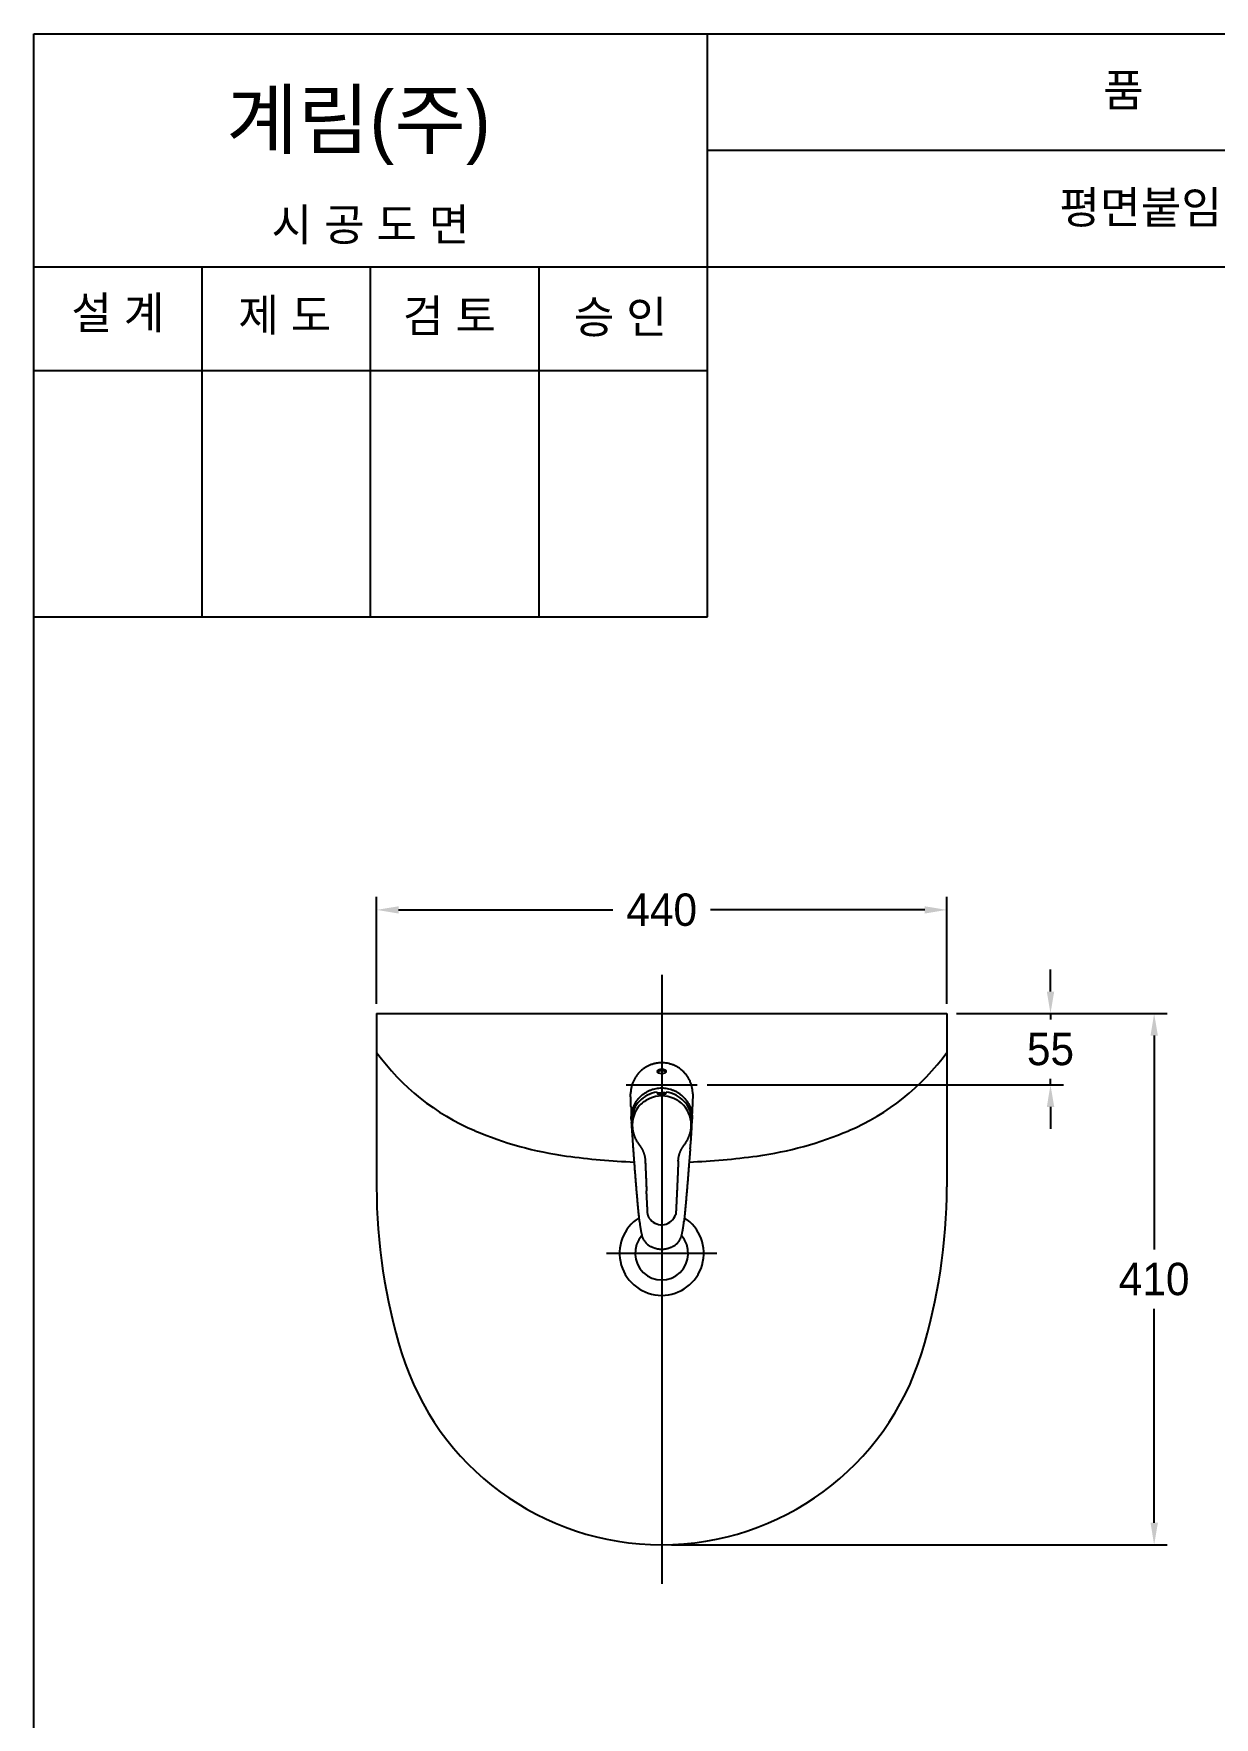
# Model space of a CAD drawing. Header units: millimetres. Extents: x 0 to 1800, y -67 to 2530.
# Drawn here: x 0 to 911, y 1231 to 2530 of the extents above; entities that cross this region are included whole.
import ezdxf
from ezdxf.enums import TextEntityAlignment as Align
from ezdxf.lldxf.tags import DXFTag

# ---------------------------------------------------------------- set-up
doc = ezdxf.new("R2010")
doc.units = ezdxf.units.MM
for name, color, linetype in [('TEXT', 7, 'Continuous'), ('내부선 및 부속', 4, 'Continuous'), ('도각라인', 7, 'Continuous'), ('외형선', 3, 'Continuous'), ('중심선', 1, 'DASHED'), ('치수선', 7, 'Continuous')]:
    doc.layers.add(name, color=color, linetype=linetype)
doc.styles.add('____', font='')
doc.styles.add('타이틀', font='H2GTRM.TTF', dxfattribs={"height": 25})
doc.styles.get('____').set_extended_font_data('굴림')
tags = doc.linetypes.add('DASHDOT', pattern=[70, 31, -13, 13, -13]).pattern_tags.tags
tags[10:11] = [DXFTag(74, 4), DXFTag(75, 0), DXFTag(340, '0'), DXFTag(46, 0.0), DXFTag(50, 0.0), DXFTag(44, 0.0), DXFTag(45, 0.0)]
tags[8:9] = [DXFTag(74, 4), DXFTag(75, 0), DXFTag(340, '0'), DXFTag(46, 0.0), DXFTag(50, 0.0), DXFTag(44, 0.0), DXFTag(45, 0.0)]
tags[6:7] = [DXFTag(74, 4), DXFTag(75, 0), DXFTag(340, '0'), DXFTag(46, 0.0), DXFTag(50, 0.0), DXFTag(44, 0.0), DXFTag(45, 0.0)]
tags[4:5] = [DXFTag(74, 4), DXFTag(75, 0), DXFTag(340, '0'), DXFTag(46, 0.0), DXFTag(50, 0.0), DXFTag(44, 0.0), DXFTag(45, 0.0)]
tags = doc.linetypes.add('DASHED', pattern=[25.72, 12.86, -12.86]).pattern_tags.tags
tags[6:7] = [DXFTag(74, 4), DXFTag(75, 0), DXFTag(340, '0'), DXFTag(46, 0.0), DXFTag(50, 0.0), DXFTag(44, 0.0), DXFTag(45, 0.0)]
tags[4:5] = [DXFTag(74, 4), DXFTag(75, 0), DXFTag(340, '0'), DXFTag(46, 0.0), DXFTag(50, 0.0), DXFTag(44, 0.0), DXFTag(45, 0.0)]
doc.dimstyles.new('MSADIM', dxfattribs={"dimtxt": 33, "dimasz": 17, "dimexe": 10, "dimexo": 7.5, "dimgap": 10, "dimtad": 0, "dimtih": 1, "dimtoh": 1, "dimdec": 0, "dimzin": 1, "dimdsep": 46, "dimtxsty": '____', "dimcen": 11.25, "dimadec": 0, "dimazin": 0, "dimtfac": 1, "dimtdec": 0, "dimtix": 1, "dimtmove": 0, "dimatfit": 3, "dimfxl": 0, "dimtolj": 1, "dimtzin": 1, "dimarcsym": 0})

# ---------------------------------------------------------------- blocks, each defined once
blk = doc.blocks.new('*D20')
at = {"layer": '치수선', "color": 0, "linetype": 'Continuous', "lineweight": -2}
for p, q in [((784.6, 1790.8), (784.6, 1807.8)), ((712.1, 1773.8), (794.6, 1773.8)), ((784.6, 1773.8), (784.6, 1769.1)), ((519.6, 1718.8), (794.6, 1718.8)), ((784.6, 1718.8), (784.6, 1723.5)), ((784.6, 1701.8), (784.6, 1684.8))]:
    blk.add_line(p, q, dxfattribs=at)
at = {"layer": '치수선', "color": 0, "linetype": 'Continuous'}
for points in [[(781.8, 1790.8), (787.5, 1790.8), (784.6, 1773.8)], [(781.8, 1701.8), (787.5, 1701.8), (784.6, 1718.8)]]:
    blk.add_solid(points, dxfattribs=at)
at = {"layer": '치수선', "color": 0, "linetype": 'Continuous', "insert": (784.6, 1746.3), "char_height": 25, "attachment_point": 5, "style": '____'}
blk.add_mtext('\\A1;55', dxfattribs=at)
blk = doc.blocks.new('*D21')
at = {"layer": '치수선', "color": 0, "linetype": 'Continuous', "lineweight": -2}
for p, q in [((712.1, 1773.8), (874.6, 1773.8)), ((864.6, 1756.8), (864.6, 1591.7)), ((864.6, 1380.8), (864.6, 1546)), ((492.1, 1363.8), (874.6, 1363.8))]:
    blk.add_line(p, q, dxfattribs=at)
at = {"layer": '치수선', "color": 0, "linetype": 'Continuous'}
for points in [[(861.8, 1756.8), (867.5, 1756.8), (864.6, 1773.8)], [(861.8, 1380.8), (867.5, 1380.8), (864.6, 1363.8)]]:
    blk.add_solid(points, dxfattribs=at)
at = {"layer": '치수선', "color": 0, "linetype": 'Continuous', "insert": (864.6, 1568.8), "char_height": 25, "attachment_point": 5, "style": '____'}
blk.add_mtext('\\A1;410', dxfattribs=at)
blk = doc.blocks.new('*D30')
at = {"layer": '치수선', "color": 0, "linetype": 'Continuous', "lineweight": -2}
for p, q in [((264.6, 1781.3), (264.6, 1863.8)), ((704.6, 1781.3), (704.6, 1863.8)), ((281.6, 1853.8), (447, 1853.8)), ((687.6, 1853.8), (522.3, 1853.8))]:
    blk.add_line(p, q, dxfattribs=at)
at = {"layer": '치수선', "color": 0, "linetype": 'Continuous'}
for points in [[(281.6, 1856.6), (281.6, 1851), (264.6, 1853.8)], [(687.6, 1856.6), (687.6, 1851), (704.6, 1853.8)]]:
    blk.add_solid(points, dxfattribs=at)
at = {"layer": '치수선', "color": 0, "linetype": 'Continuous', "insert": (484.6, 1853.8), "char_height": 25, "attachment_point": 5, "style": '____'}
blk.add_mtext('\\A1;440', dxfattribs=at)

msp = doc.modelspace()

# ---------------------------------------------------------------- linework, layer by layer
at = {"layer": '내부선 및 부속'}
for centre, radius, start, end in [((410.6, 1849.2), 180, 215.8222, 247.0232), ((558.7, 1849.2), 180, 292.9768, 324.1778), ((449.6, 1941.2), 280, 247.0232, 262.1079), ((519.7, 1941.2), 280, 277.8921, 292.9768), ((484.6, 2193.8), 535, 262.1079, 267.7364), ((484.6, 2193.8), 535, 272.2644, 277.8921), ((484.6, 1588.8), 32.5, 122.4102, 57.5881), ((484.6, 1588.8), 20.5, 138.393, 41.604)]:
    msp.add_arc(centre, radius, start, end, dxfattribs=at)
at = {"layer": '내부선 및 부속', "linetype": 'Continuous'}
msp.add_arc((484.5, 1622.1), 11.3, 220.1673, 341.7572, dxfattribs=at)
msp.add_rational_spline([(484.6, 1735.8), (474.7, 1735.8), (467.7, 1728.8), (460.7, 1721.8), (460.6, 1711.8)], [1, 0.923873603344, 1, 0.923873603344, 1], degree=2, knots=[0, 0, 0, 0.5, 0.5, 1, 1, 1], dxfattribs=at)
for points, knots in [([(484.6, 1727.4), (482.8, 1727.4), (481.5, 1728.1), (481.4, 1729.5), (481.7, 1730), (482.9, 1730.8), (483.7, 1731), (484.6, 1731)], [0, 0, 0, 0, 0.498025, 0.498025, 0.742403, 0.742403, 1, 1, 1, 1]), ([(481.5, 1728.6), (481.6, 1728.8), (482, 1729.2), (482.8, 1729.7), (483.7, 1729.9), (484.3, 1730), (484.6, 1730)], [0, 0, 0, 0, 0.213027, 0.451355, 0.721359, 1, 1, 1, 1]), ([(484.6, 1731), (485.6, 1731), (486.4, 1730.8), (487.7, 1730), (487.9, 1729.5), (487.8, 1728.1), (486.5, 1727.4), (484.6, 1727.4)], [0, 0, 0, 0, 0.250344, 0.250344, 0.505692, 0.505692, 1, 1, 1, 1]), ([(484.6, 1730), (485.8, 1730), (486.6, 1729.6), (487.4, 1729.1), (487.6, 1728.9), (487.8, 1728.6)], [0, 0, 0, 0, 0.435639, 0.435639, 1, 1, 1, 1]), ([(481.1, 1713.2), (475.8, 1712.4), (471, 1709.9), (464, 1702.7), (462, 1698.2), (461.8, 1692.3)], [0, 0, 0, 0, 0.5, 0.5, 1, 1, 1, 1]), ([(484.6, 1710.2), (481.4, 1710.2), (478.3, 1709.5), (472.5, 1707.1), (469.9, 1705.3), (463.5, 1698.4), (461.3, 1691.9), (462, 1685.3)], [0, 0, 0, 0, 0.248236, 0.248236, 0.496338, 0.496338, 1, 1, 1, 1]), ([(481.1, 1712.2), (481.1, 1712), (481.5, 1711.9), (482.8, 1711.8), (483.7, 1711.8), (484.6, 1711.8)], [0, 0, 0, 0, 0.493042, 0.493042, 1, 1, 1, 1]), ([(484.6, 1711.8), (485.6, 1711.8), (486.5, 1711.8), (487.8, 1711.9), (488.2, 1712), (488.1, 1712.2)], [0, 0, 0, 0, 0.493716, 0.493716, 1, 1, 1, 1]), ([(507.3, 1685.3), (508, 1691.9), (505.8, 1698.4), (499.3, 1705.3), (496.8, 1707.1), (491, 1709.5), (487.9, 1710.2), (484.6, 1710.2)], [0, 0, 0, 0, 0.502806, 0.502806, 0.750772, 0.750772, 1, 1, 1, 1]), ([(507.5, 1692.3), (507.3, 1698.2), (505.3, 1702.7), (498.3, 1709.9), (493.5, 1712.4), (488.1, 1713.2)], [0, 0, 0, 0, 0.5, 0.5, 1, 1, 1, 1])]:
    msp.add_open_spline(points, degree=3, knots=knots, dxfattribs=at)
for points, weights in [([(508.6, 1711.8), (508.6, 1735.8), (484.6, 1735.8)], [1, 0.707185387611, 1]), ([(461.1, 1693), (461.2, 1716.5), (484.6, 1716.4)], [1, 0.707125544548, 1]), ([(484.6, 1716.4), (508.1, 1716.5), (508.1, 1693)], [1, 0.707125544548, 1]), ([(481.1, 1712.4), (482.9, 1712.7), (484.6, 1712.7)], [1, 0.996173918247, 1]), ([(488.1, 1712.4), (486.4, 1712.7), (484.6, 1712.7)], [1, 0.996153950691, 1]), ([(461.1, 1692.4), (461.1, 1692.7), (461.1, 1693)], [1, 0.999912261963, 1]), ([(461.1, 1692.4), (461.2, 1689.7), (461.9, 1687.1)], [1, 0.993428587914, 1]), ([(463.7, 1657.3), (463.2, 1663.3), (461.4, 1689.8)], [1, 0.999993741512, 1]), ([(506.6, 1669.4), (507.7, 1679.3), (508.1, 1692.4)], [1, 0.999511599541, 1]), ([(507.5, 1687.8), (508.1, 1690.1), (508.1, 1692.4)], [1, 0.99490660429, 1]), ([(508.1, 1693), (508.1, 1692.7), (508.1, 1692.4)], [1, 0.999912261963, 1]), ([(462, 1685.3), (462.8, 1678.2), (467.2, 1672.6)], [1, 0.961287915707, 1]), ([(502.1, 1672.6), (506.5, 1678.2), (507.3, 1685.3)], [1, 0.960904896259, 1]), ([(467.5, 1672.2), (468.7, 1670.5), (469.7, 1668.7)], [1, 0.995856523514, 1]), ([(469.7, 1668.7), (471.7, 1664.6), (471.9, 1660)], [1, 0.978727579117, 1]), ([(497.4, 1659.9), (497.5, 1662.6), (498.3, 1665.3)], [1, 0.992239117622, 1]), ([(498.3, 1665.3), (499.4, 1669), (501.8, 1672.1)], [1, 0.985343575478, 1]), ([(506.6, 1669.3), (506.1, 1663.3), (505.6, 1657.3)], [1, 0.999993622303, 1]), ([(467.5, 1613.3), (465.3, 1635.3), (463.7, 1657.3)], [1, 0.999929606915, 1]), ([(505.6, 1657.3), (504, 1635.3), (501.8, 1613.3)], [1, 0.999929606915, 1]), ([(467.5, 1613.3), (467.5, 1613), (467.6, 1612.6)], [1, 0.999995529652, 1]), ([(467.6, 1612.6), (468.1, 1607.5), (469.3, 1602.6)], [1, 0.997376203537, 1]), ([(475.9, 1614.8), (473.8, 1617.4), (473.7, 1620.7)], [1, 0.954250395298, 1]), ([(495.6, 1620.7), (495.6, 1619.6), (495.3, 1618.5)], [1, 0.994235515594, 1]), ([(500, 1602.6), (501.2, 1607.5), (501.7, 1612.6)], [1, 0.997388422489, 1]), ([(501.7, 1612.6), (501.7, 1613), (501.8, 1613.3)], [1, 0.999997198582, 1]), ([(469.3, 1602.5), (471, 1595.8), (477.6, 1593.5)], [1, 0.881687879562, 1]), ([(491.7, 1593.5), (498.3, 1595.8), (500, 1602.5)], [1, 0.881586849689, 1]), ([(477.6, 1593.5), (481, 1592), (484.6, 1592)], [1, 0.981753051281, 1]), ([(484.6, 1592), (488.3, 1592), (491.7, 1593.5)], [1, 0.981707036495, 1])]:
    msp.add_rational_spline(points, weights, degree=2, dxfattribs=at)
for points in [[(460.8, 1704.2), (460.7, 1708), (460.6, 1711.8)], [(460.9, 1702.1), (460.9, 1703.1), (460.8, 1704.2)], [(481.1, 1713.1), (481.1, 1712.7), (481.1, 1712.2)], [(488.1, 1712.2), (488.1, 1712.7), (488.1, 1713.1)], [(508.6, 1711.8), (508.5, 1708), (508.4, 1704.2)], [(508.4, 1704.2), (508.4, 1703.1), (508.4, 1702.1)], [(460.9, 1702.1), (461, 1699.7), (461, 1697.4)], [(461, 1697.3), (461, 1696.4), (461.1, 1695.4)], [(461.1, 1695.4), (461.1, 1694.2), (461.1, 1693)], [(461.8, 1692.3), (461.8, 1690.4), (461.9, 1688.5)], [(507.4, 1688.9), (507.5, 1690.6), (507.5, 1692.3)], [(508.1, 1693), (508.2, 1694.2), (508.2, 1695.4)], [(508.2, 1695.4), (508.2, 1696.4), (508.3, 1697.3)], [(508.2, 1693.6), (508.2, 1693.9), (508.2, 1694.3)], [(508.3, 1697.4), (508.3, 1699.7), (508.4, 1702.1)], [(461.9, 1687.8), (461.9, 1687.5), (461.9, 1687.3)], [(471.9, 1660), (472.4, 1648.5), (472.9, 1637.1)], [(497.4, 1659.9), (496.9, 1648.5), (496.4, 1637.1)], [(473.7, 1620.7), (473.3, 1628.9), (472.9, 1637.1)], [(496.4, 1637.1), (496, 1628.9), (495.6, 1620.7)]]:
    msp.add_open_spline(points, degree=2, dxfattribs=at)
at = {"layer": '도각라인'}
for p, q in [((0, 0), (0, 2530)), ((0, 2530), (1800, 2530)), ((520, 2080), (520, 2530)), ((520, 2440), (1800, 2440)), ((0, 2350), (1800, 2350)), ((130, 2080), (130, 2350)), ((260, 2080), (260, 2350)), ((390, 2080), (390, 2350)), ((0, 2270), (520, 2270)), ((0, 2080), (520, 2080))]:
    msp.add_line(p, q, dxfattribs=at)
at = {"layer": '외형선'}
for p, q in [((264.6, 1773.8), (704.6, 1773.8)), ((264.6, 1773.8), (264.6, 1640.1)), ((704.6, 1773.8), (704.6, 1640.1))]:
    msp.add_line(p, q, dxfattribs=at)
for centre, radius, start, end in [((699.6, 1640.1), 435, 180, 197.1462), ((269.6, 1640.1), 435, 342.8538, 0), ((484.6, 1573.8), 210, 197.1462, 342.8538)]:
    msp.add_arc(centre, radius, start, end, dxfattribs=at)
at = {"layer": '외형선', "linetype": 'Continuous'}
for points, weights in [([(467.2, 1672.6), (467.3, 1672.4), (467.5, 1672.2)], [1, 0.999939501286, 1]), ([(501.8, 1672.1), (501.9, 1672.4), (502.1, 1672.6)], [1, 0.999930858612, 1])]:
    msp.add_rational_spline(points, weights, degree=2, dxfattribs=at)
at = {"layer": '중심선', "linetype": 'DASHDOT'}
for p, q in [((484.6, 1803.8), (484.6, 1333.8)), ((457.1, 1718.8), (512.1, 1718.8)), ((442.1, 1588.8), (527.1, 1588.8))]:
    msp.add_line(p, q, dxfattribs=at)

# ---------------------------------------------------------------- texts
at = {"layer": 'TEXT', "style": '타이틀'}
for s, p in [('품             명', (915.7, 2486.4)), ('평면붙임 세면기', (905.8, 2396)), ('시 공 도 면', (259.9, 2382.7)), ('설 계', (65, 2314.6)), ('제 도', (193.8, 2312.9)), ('검 토', (320.8, 2312.3)), ('승 인', (452.7, 2311.4))]:
    msp.add_text(s, height=25, dxfattribs=at).set_placement(p, align=Align.MIDDLE_CENTER)
msp.add_text('계림(주)', height=44, dxfattribs=at).set_placement((148.7, 2441.8))

# ---------------------------------------------------------------- dimensions: what is measured, and where the dimension line sits
at = {"layer": '치수선', "linetype": 'Continuous'}
dim = msp.add_linear_dim(base=(704.6, 1853.8), p1=(264.6, 1773.8), p2=(704.6, 1773.8), dimstyle='MSADIM', override={"dimtxt": 25}, dxfattribs=at)
dim.commit()
dim.dimension.update_dxf_attribs({"geometry": '*D30', "text_midpoint": (484.6, 1853.8)})
for base, p2, picture, middle in [((784.6, 1718.8), (512.1, 1718.8), '*D20', (784.6, 1746.3)), ((864.6, 1363.8), (484.6, 1363.8), '*D21', (864.6, 1568.8))]:
    dim = msp.add_linear_dim(base=base, p1=(704.6, 1773.8), p2=p2, angle=90, dimstyle='MSADIM', override={"dimtxt": 25}, dxfattribs=at)
    dim.commit()
    dim.dimension.update_dxf_attribs({"geometry": picture, "text_midpoint": middle})

doc.saveas('drawing.dxf')
